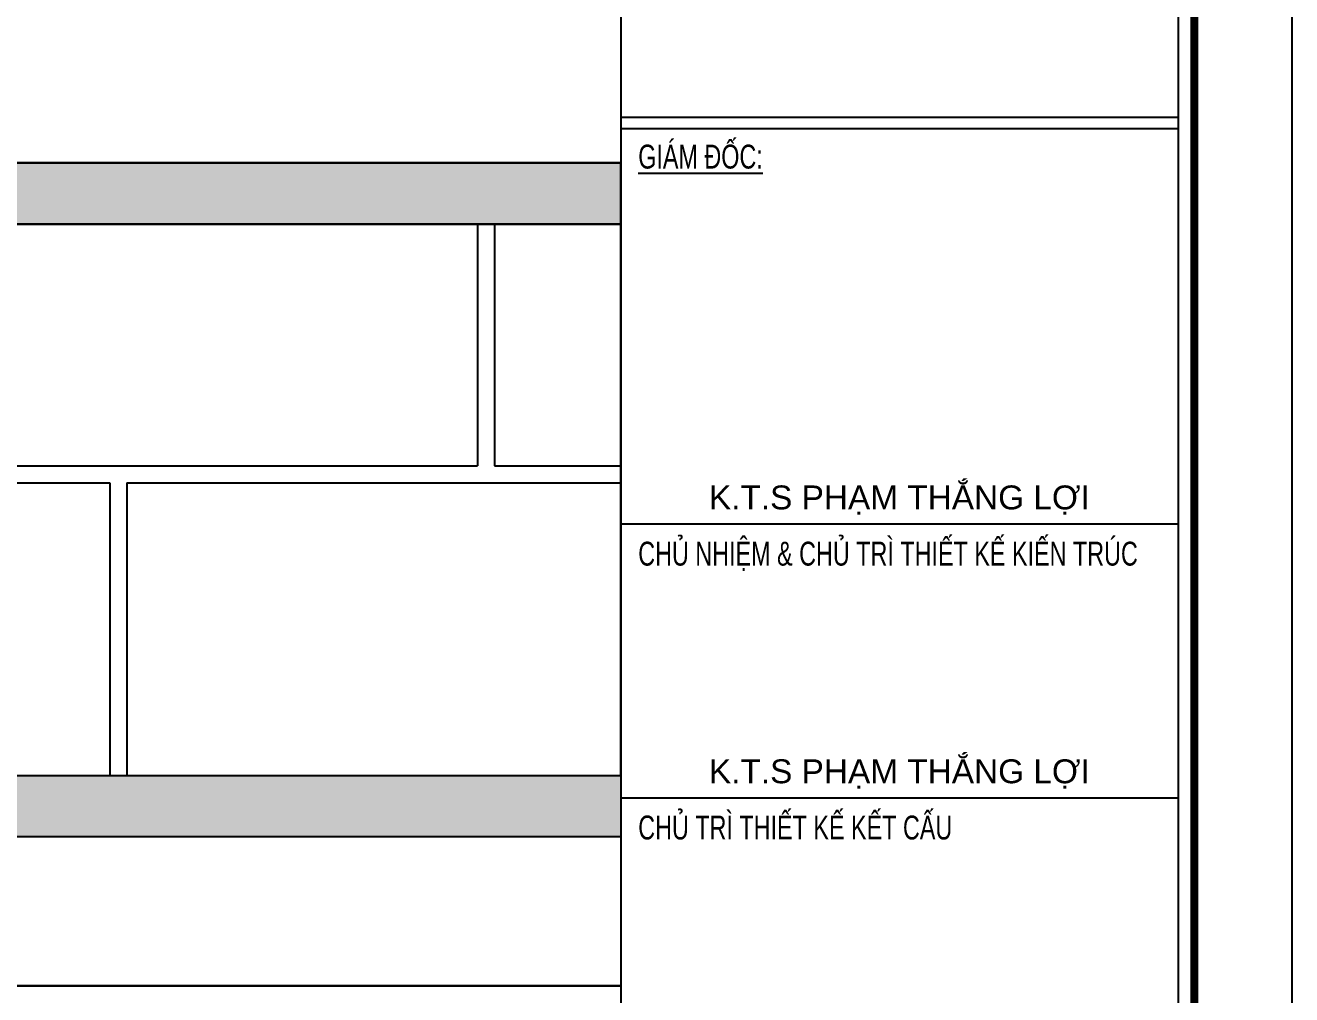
# Model space of a CAD drawing. Header units: inches. Extents: x 1359 to 46357, y -3807 to 191.
# Drawn here: x 24781.7 to 24919.5, y -900.3 to -794.8 of the extents above; entities that cross this region are included whole.
import ezdxf
from ezdxf.enums import TextEntityAlignment as Align

# ---------------------------------------------------------------- set-up
doc = ezdxf.new("R2010")
doc.units = ezdxf.units.IN
doc.header["$MEASUREMENT"] = 0
for name, color, linetype in [('2', 2, 'Continuous'), ('3', 3, 'Continuous'), ('7', 7, 'Continuous'), ('CAUTAO', 7, 'Continuous'), ('KhungTen', 7, 'Continuous')]:
    doc.layers.add(name, color=color, linetype=linetype)
doc.styles.add('ST4', font='VHARIALN.TTF')
doc.styles.add('TILLE', font='VHARIAL.TTF', dxfattribs={"width": 0.7})

# ---------------------------------------------------------------- blocks, each defined once
blk = doc.blocks.new('A2SBCVN-D')
at = {"layer": '2', "color": 157, "linetype": 'Continuous'}
blk.add_lwpolyline([(1.091393642127514e-11, 419.9999999999854), (594.0000000000073, 419.9999999999854), (594.0000000000073, -7.275957614183426e-12), (1.091393642127514e-11, -7.275957614183426e-12)], close=True, dxfattribs=at)
at = {"layer": '2', "color": 167, "linetype": 'Continuous', "const_width": 0.8714327272984848}
blk.add_lwpolyline([(10.58816987433056, 9.067206486941359), (583.4118301256767, 9.067206486941359), (583.4118301256767, 410.9327935130568), (10.58816987433056, 410.9327935130568)], close=True, dxfattribs=at)
at = {"layer": '2', "color": 147, "linetype": 'Continuous'}
blk.add_lwpolyline([(12.33103532923997, 10.81007194152335), (581.6689646713803, 10.81007194152335), (581.6689646713876, 409.1899280584621), (12.33103532923997, 409.1899280584548)], close=True, dxfattribs=at)
at = {"layer": 'KhungTen'}
for p, q in [((521.0200199917963, 409.1899280584403), (521.0200199917963, 139.1383855551121)), ((581.6689646713858, 139.1383855551121), (581.6689646713858, 409.1899280584403)), ((581.6689646713858, 304.4778348393447), (521.0200199917963, 304.4778348393447)), ((581.6689646713858, 303.2667710392343), (521.0200199917963, 303.2667710392343)), ((581.6689646713785, 260.2139307041944), (521.0200199917963, 260.2139307041944)), ((581.6689646713858, 230.4102753027983), (521.0200199918108, 230.4102753027983))]:
    blk.add_line(p, q, dxfattribs=at)
at = {"layer": '3', "ltscale": 0.5, "style": 'ST4'}
for tag, height, p in [('TENBANVE', 3, (551.3444923315856, 319.3886398062677)), ('STT', 2.999999999999999, (569.2620654359798, 24.56368701454085))]:
    blk.add_attdef(tag, text='', height=height, dxfattribs=at).set_placement(p, align=Align.MIDDLE_CENTER)
at = {"layer": 'KhungTen', "style": 'TILLE', "width": 0.7}
for s, p in [('%%Ugi¸m ®èc:', (522.8991060859626, 298.9279914356594)), ('chñ nhiÖm & chñ tr× thiÕt kÕ kiÕn tróc', (522.8991060859407, 255.7216282955051)), ('chñ tr× thiÕt kÕ KÕT CÊU', (522.8991060859626, 225.9179728940944))]:
    blk.add_text(s, height=2.599240486261155, dxfattribs=at).set_placement(p)
at = {"layer": 'KhungTen', "style": 'TILLE'}
for p in [(551.3150342733425, 263.139859205934), (551.3150342733788, 233.3362038045307)]:
    blk.add_text('k.t.s ph¹m th¾ng lîi', height=2.599240486261155, dxfattribs=at).set_placement(p, align=Align.MIDDLE_CENTER)

msp = doc.modelspace()

# ---------------------------------------------------------------- hatches: boundary and pattern name
h = msp.add_hatch()
h.set_pattern_fill('AR-SAND', color=8, scale=2, angle=90, style=0)
h.set_pattern_definition([(232.5, (-28573.89266009675, 301956.8428772759), (-3.853647538026317, 0.1259867162192161), [0, -3.04, 0, -3.4, 0, -3.25]), (262.5000000000001, (-28573.89266009675, 301956.8428772759), (-5.644292130459481, -3.539553410535455), [0, -1.639999999999999, 0, -2.739999999999999, 0, -1.05]), (302.5, (-28573.89266009675, 301959.3028772759), (-0.01131810707392861, -6.22828372350299), [0, -0.9999999999999991, 0, -3.599999999999997, 0, -4.699999999999993]), (312.5, (-28573.89266009675, 301959.3028772759), (-1.755351129868498, -6.012253209144586), [0, -0.5, 0, -2.36, 0, -2.7])])
h.paths.add_polyline_path([(24846.51205680934, -816.4628116789738), (24846.51205680934, -809.7961433156506), (24592.16756423714, -809.7961433127384), (24592.16756423714, -816.4628116760614)])
h = msp.add_hatch()
h.set_pattern_fill('AR-B816C', color=8, scale=5, style=0)
h.set_pattern_definition([(0, (-275927.2719523725, -36562.78940126958), (40, -40), [78.125, -1.875]), (0, (-275967.2719523725, -36564.66440126958), (40, -40), [78.125, -1.875]), (270, (-275927.2719523725, -36562.78940126958), (-39.99999999999999, -40), [-41.875, 38.125]), (270, (-275929.1469523725, -36562.78940126958), (-39.99999999999999, -40), [-41.875, 38.125])])
h.paths.add_polyline_path([(24592.1675643631, -816.4628336267815), (24592.1675643631, -876.4628302455567), (24846.5120566956, -876.4628104510784), (24846.5120566956, -816.4628138323033)])
h = msp.add_hatch()
h.set_pattern_fill('AR-SAND', color=8, scale=2, angle=90, style=0)
h.set_pattern_definition([(127.5, (-670.6546608257049, 637.3881021060006), (-3.853647538026317, -0.1259867162192161), [0, -3.04, 0, -3.4, 0, -3.25]), (97.5, (-670.6546608257049, 637.3881021060006), (-5.644292130459481, 3.539553410535455), [0, -1.64, 0, -2.74, 0, -1.05]), (57.49999999999999, (-670.6546608257049, 634.9281021060006), (-0.01131810707392861, 6.22828372350299), [0, -1, 0, -3.6, 0, -4.7]), (47.5, (-670.6546608257049, 634.9281021060006), (-1.755351129868498, 6.012253209144586), [0, -0.5, 0, -2.36, 0, -2.7])])
h.paths.add_polyline_path([(24846.51205656818, -883.1294805091173), (24846.51205656819, -876.4628104510784), (24592.16756424838, -876.4628302455568), (24592.1675642369, -883.1294985974126)])

# ---------------------------------------------------------------- linework, layer by layer
at = {"color": 8}
for points in [[(24337.82307190563, -700.1505939304479), (24846.51205656819, -700.1505939304479), (24846.51205656819, -1098.530450047379), (24337.82307190563, -1098.530450047379)], [(24337.82307190563, -700.1505939304479), (24846.51205656819, -700.1505939304479), (24846.51205656819, -899.3405219889137), (24337.82307190563, -899.3405219889137)], [(24592.16756423691, -700.1505939304479), (24846.51205656819, -700.1505939304479), (24846.51205656819, -899.3405219889137), (24592.16756423691, -899.3405219889137)], [(24592.1675643631, -809.7961652634585), (24592.1675643631, -816.4628336267815), (24846.51205680934, -816.4628138437702), (24846.51205680934, -809.7961454804472)], [(24846.51205682081, -809.7961690639795), (24846.51205669485, -883.1295023979337), (24592.16756423714, -883.1295204843664), (24592.16756436334, -809.7961871504122)], [(24592.1675643631, -816.4628336267815), (24592.1675643631, -876.4628302455567), (24846.5120566956, -876.4628104510784), (24846.5120566956, -816.4628138323033)], [(24592.16756423691, -899.3405219889137), (24846.51205656819, -899.3405219889137), (24846.51205656819, -1098.530450047379), (24592.16756423691, -1098.530450047379)]]:
    msp.add_lwpolyline(points, close=True, dxfattribs=at)
at = {"layer": '7', "color": 8}
msp.add_lwpolyline([(24846.51205682081, -809.7961471770259), (24846.51205669461, -883.1294805091175), (24592.16756423691, -883.1294985974127), (24592.1675643631, -809.7961652634585)], close=True, dxfattribs=at)
at = {"layer": 'CAUTAO', "color": 8}
msp.add_lwpolyline([(24337.82307190563, -700.1505939304479), (24846.51205656819, -700.1505939304479), (24846.51205656819, -1098.530450047299), (24337.82307190563, -1098.530450047299)], close=True, dxfattribs=at)

# ---------------------------------------------------------------- block references
at = {"layer": '2'}
msp.add_blockref('A2SBCVN-D', (24325.49203657639, -1109.340521988903), dxfattribs=at)

doc.saveas('drawing.dxf')
